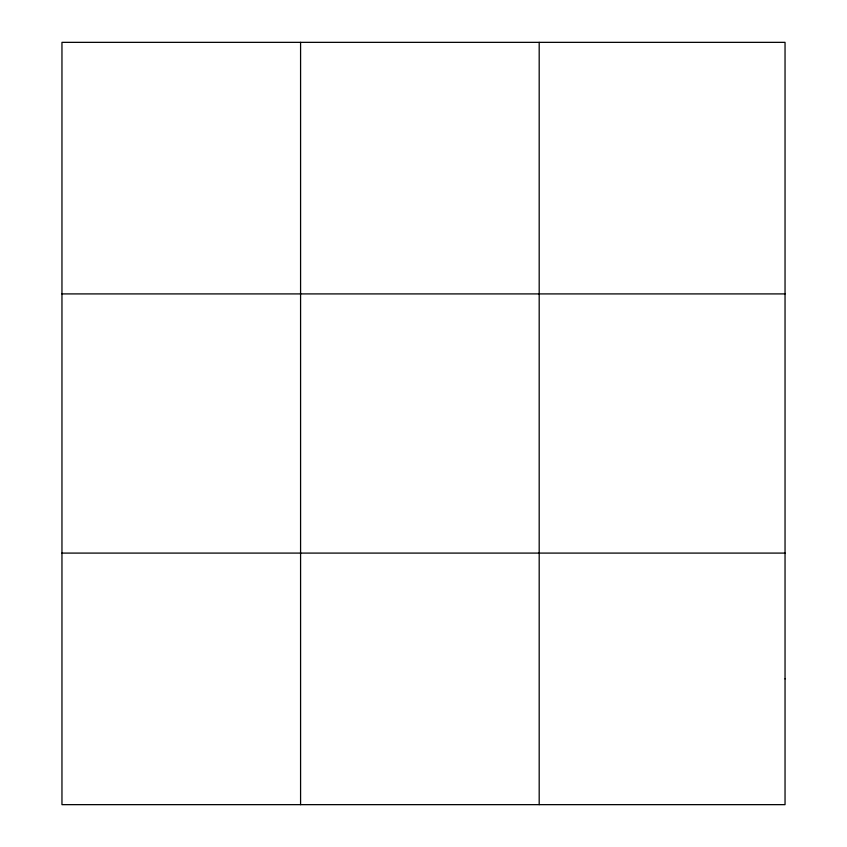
<?xml version="1.0" encoding="UTF-8"?>
<svg xmlns="http://www.w3.org/2000/svg" width="847" height="847" viewBox="0 0 847 847"><rect width="100%" height="100%" fill="white"/><g stroke="black" fill="none" stroke-linecap="round" stroke-linejoin="round"><path stroke-width="1.27" d="M300.579 42.35L300.579 804.65M539.19 42.35L539.19 804.65M61.958 293.909L785.042 293.909M61.958 553.091L785.042 553.091M785.042 678.871L785.042 804.65L61.958 804.65L61.958 42.35L785.042 42.35L785.042 678.871"/></g></svg>
